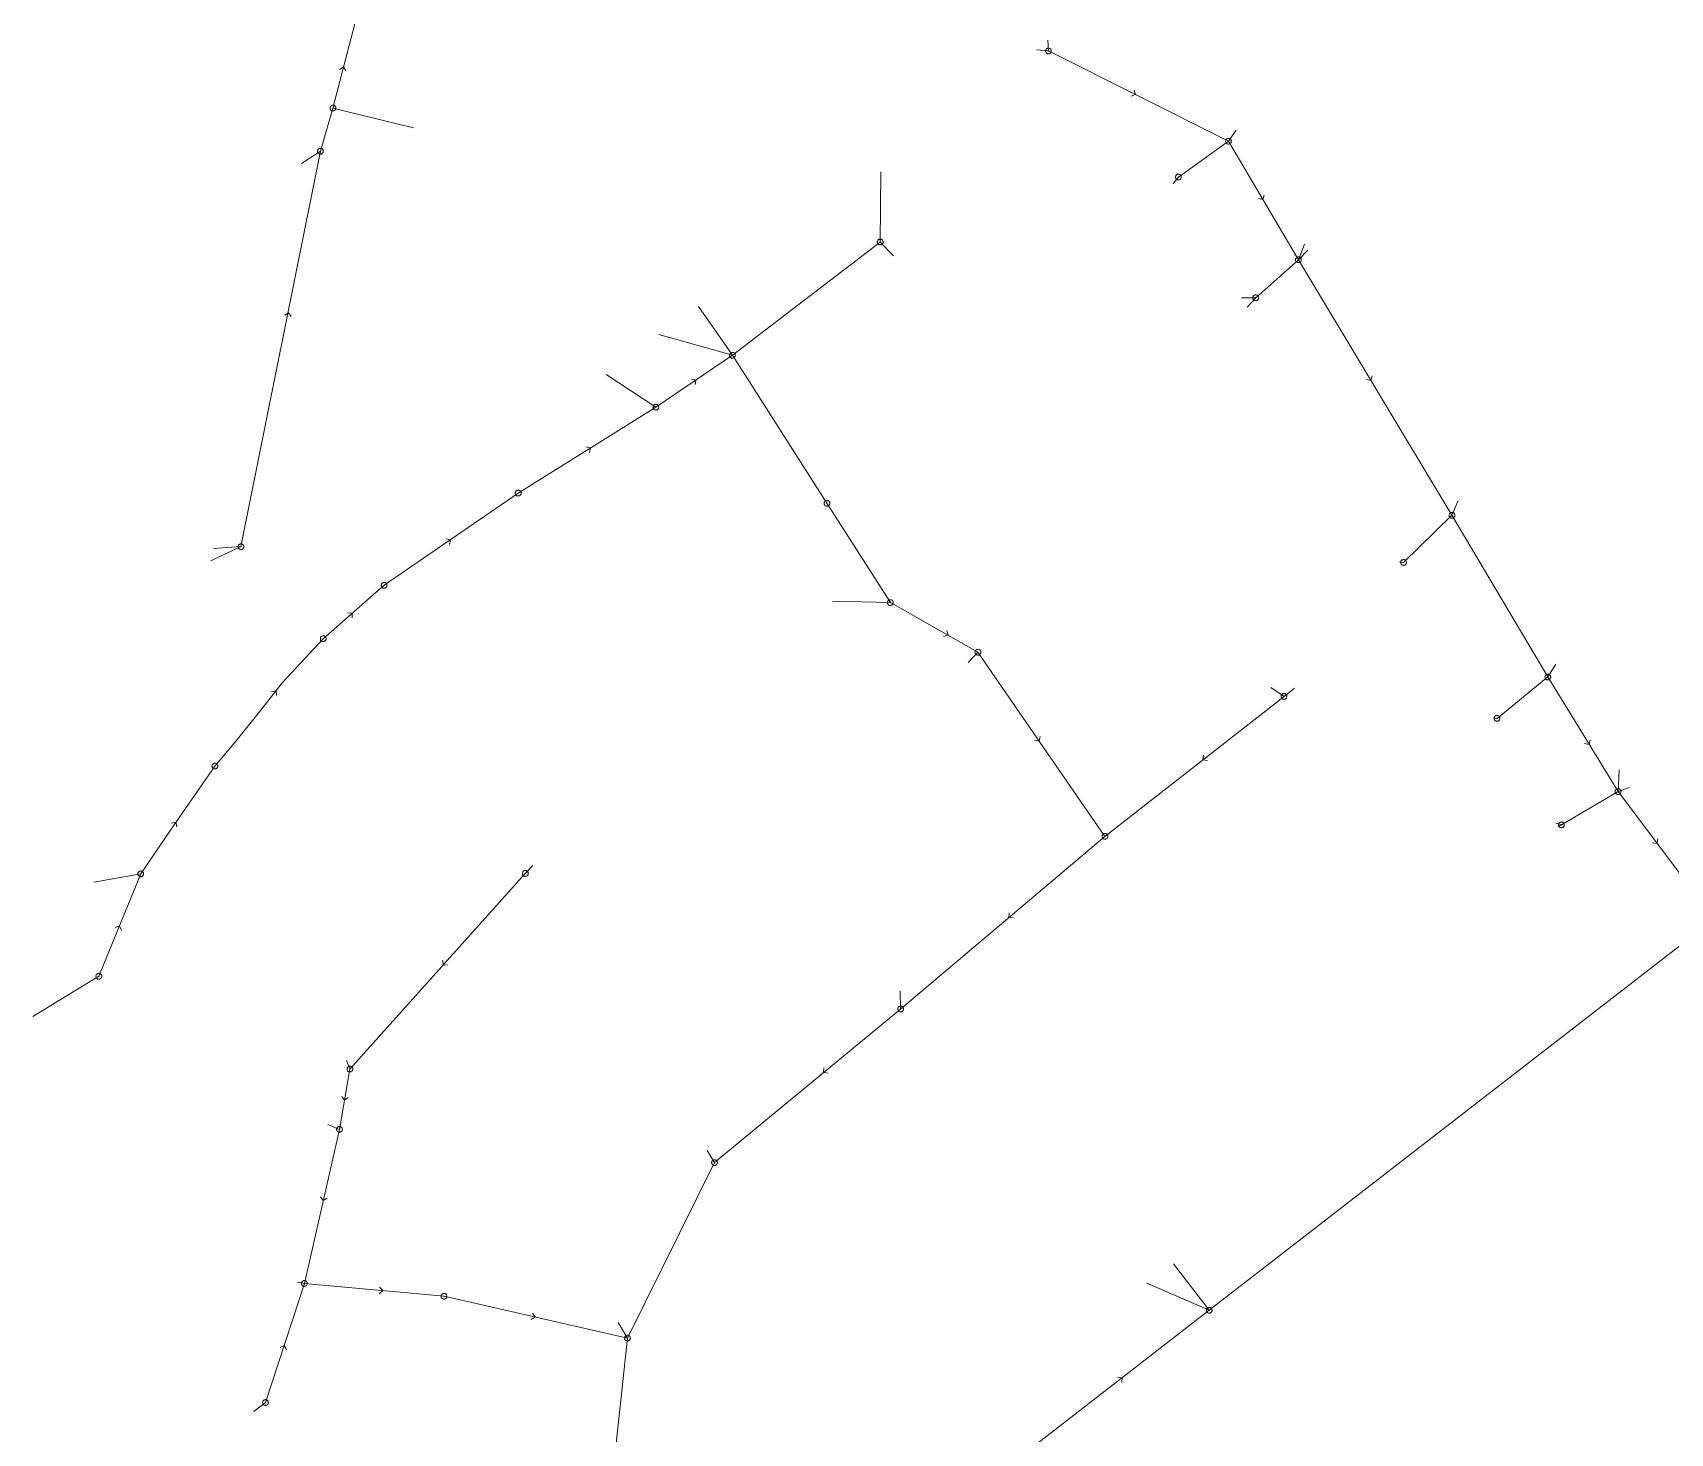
# Model space of a CAD drawing. Header units: metres. Extents: x 25504150 to 25508618, y 6694193 to 6702753.
# Drawn here: x 25504463.6 to 25504724.7, y 6700741 to 6700964.4 of the extents above; entities that cross this region are included whole.
import ezdxf

# ---------------------------------------------------------------- set-up
doc = ezdxf.new("R2010")
doc.units = ezdxf.units.M
for name, pattern in [('Sewer_node', [0]), ('Viemariputket', [0]), ('Viemarivarusteet', [0])]:
    doc.linetypes.add(name, pattern=pattern)
for name, color, linetype, lineweight in [('Sewer_node', 7, 'Sewer_node', 0), ('Viemariputket', 7, 'Viemariputket', 0), ('Viemarivarusteet', 7, 'Viemarivarusteet', 0)]:
    doc.layers.add(name, color=color, linetype=linetype, lineweight=lineweight)

msp = doc.modelspace()

# ---------------------------------------------------------------- linework, layer by layer
at = {"layer": 'Sewer_node', "color": 46, "linetype": 'Continuous', "true_color": 0x7f5f00, "flags": 128}
for points, elevation in [([(25504626, 6700961.5), (25504625.99, 6700961.57), (25504625.98, 6700961.64), (25504625.95, 6700961.71), (25504625.91, 6700961.77), (25504625.87, 6700961.83), (25504625.81, 6700961.87), (25504625.75, 6700961.91), (25504625.68, 6700961.94), (25504625.61, 6700961.95), (25504625.54, 6700961.96), (25504625.47, 6700961.95), (25504625.4, 6700961.94), (25504625.33, 6700961.91), (25504625.27, 6700961.87), (25504625.21, 6700961.83), (25504625.17, 6700961.77), (25504625.13, 6700961.71), (25504625.1, 6700961.64), (25504625.09, 6700961.57), (25504625.08, 6700961.5), (25504625.09, 6700961.43), (25504625.1, 6700961.36), (25504625.13, 6700961.29), (25504625.17, 6700961.23), (25504625.21, 6700961.17), (25504625.27, 6700961.13), (25504625.33, 6700961.09), (25504625.4, 6700961.06), (25504625.47, 6700961.05), (25504625.54, 6700961.04), (25504625.61, 6700961.05), (25504625.68, 6700961.06), (25504625.75, 6700961.09), (25504625.81, 6700961.13), (25504625.87, 6700961.17), (25504625.91, 6700961.23), (25504625.95, 6700961.29), (25504625.98, 6700961.36), (25504625.99, 6700961.43)], 61.37), ([(25504511.91, 6700952.4), (25504511.9, 6700952.47), (25504511.89, 6700952.54), (25504511.86, 6700952.61), (25504511.82, 6700952.67), (25504511.78, 6700952.73), (25504511.72, 6700952.77), (25504511.66, 6700952.81), (25504511.59, 6700952.84), (25504511.52, 6700952.85), (25504511.45, 6700952.86), (25504511.38, 6700952.85), (25504511.31, 6700952.84), (25504511.24, 6700952.81), (25504511.18, 6700952.77), (25504511.12, 6700952.73), (25504511.08, 6700952.67), (25504511.04, 6700952.61), (25504511.01, 6700952.54), (25504511, 6700952.47), (25504510.99, 6700952.4), (25504511, 6700952.33), (25504511.01, 6700952.26), (25504511.04, 6700952.19), (25504511.08, 6700952.13), (25504511.12, 6700952.07), (25504511.18, 6700952.03), (25504511.24, 6700951.99), (25504511.31, 6700951.96), (25504511.38, 6700951.95), (25504511.45, 6700951.94), (25504511.52, 6700951.95), (25504511.59, 6700951.96), (25504511.66, 6700951.99), (25504511.72, 6700952.03), (25504511.78, 6700952.07), (25504511.82, 6700952.13), (25504511.86, 6700952.19), (25504511.89, 6700952.26), (25504511.9, 6700952.33)], 58.72), ([(25504654.71, 6700947.11), (25504654.7, 6700947.18), (25504654.69, 6700947.25), (25504654.66, 6700947.32), (25504654.62, 6700947.38), (25504654.58, 6700947.44), (25504654.52, 6700947.48), (25504654.46, 6700947.52), (25504654.39, 6700947.55), (25504654.32, 6700947.56), (25504654.25, 6700947.57), (25504654.18, 6700947.56), (25504654.11, 6700947.55), (25504654.04, 6700947.52), (25504653.98, 6700947.48), (25504653.92, 6700947.44), (25504653.88, 6700947.38), (25504653.84, 6700947.32), (25504653.81, 6700947.25), (25504653.8, 6700947.18), (25504653.79, 6700947.11), (25504653.8, 6700947.04), (25504653.81, 6700946.97), (25504653.84, 6700946.9), (25504653.88, 6700946.84), (25504653.92, 6700946.78), (25504653.98, 6700946.74), (25504654.04, 6700946.7), (25504654.11, 6700946.67), (25504654.18, 6700946.66), (25504654.25, 6700946.65), (25504654.32, 6700946.66), (25504654.39, 6700946.67), (25504654.46, 6700946.7), (25504654.52, 6700946.74), (25504654.58, 6700946.78), (25504654.62, 6700946.84), (25504654.66, 6700946.9), (25504654.69, 6700946.97), (25504654.7, 6700947.04)], 59.07), ([(25504509.92, 6700945.51), (25504509.91, 6700945.58), (25504509.9, 6700945.66), (25504509.87, 6700945.72), (25504509.83, 6700945.79), (25504509.78, 6700945.84), (25504509.73, 6700945.89), (25504509.66, 6700945.93), (25504509.6, 6700945.96), (25504509.52, 6700945.97), (25504509.45, 6700945.98), (25504509.38, 6700945.97), (25504509.3, 6700945.96), (25504509.24, 6700945.93), (25504509.17, 6700945.89), (25504509.12, 6700945.84), (25504509.07, 6700945.79), (25504509.03, 6700945.72), (25504509, 6700945.66), (25504508.99, 6700945.58), (25504508.98, 6700945.51), (25504508.99, 6700945.44), (25504509, 6700945.36), (25504509.03, 6700945.3), (25504509.07, 6700945.23), (25504509.12, 6700945.18), (25504509.17, 6700945.13), (25504509.24, 6700945.09), (25504509.3, 6700945.06), (25504509.38, 6700945.05), (25504509.45, 6700945.04), (25504509.52, 6700945.05), (25504509.6, 6700945.06), (25504509.66, 6700945.09), (25504509.73, 6700945.13), (25504509.78, 6700945.18), (25504509.83, 6700945.23), (25504509.87, 6700945.3), (25504509.9, 6700945.36), (25504509.91, 6700945.44)], 60.54), ([(25504646.72, 6700941.39), (25504646.71, 6700941.46), (25504646.7, 6700941.53), (25504646.67, 6700941.6), (25504646.63, 6700941.66), (25504646.59, 6700941.72), (25504646.53, 6700941.76), (25504646.47, 6700941.8), (25504646.4, 6700941.83), (25504646.33, 6700941.84), (25504646.26, 6700941.85), (25504646.19, 6700941.84), (25504646.12, 6700941.83), (25504646.05, 6700941.8), (25504645.99, 6700941.76), (25504645.93, 6700941.72), (25504645.89, 6700941.66), (25504645.85, 6700941.6), (25504645.82, 6700941.53), (25504645.81, 6700941.46), (25504645.8, 6700941.39), (25504645.81, 6700941.32), (25504645.82, 6700941.25), (25504645.85, 6700941.18), (25504645.89, 6700941.12), (25504645.93, 6700941.06), (25504645.99, 6700941.02), (25504646.05, 6700940.98), (25504646.12, 6700940.95), (25504646.19, 6700940.94), (25504646.26, 6700940.93), (25504646.33, 6700940.94), (25504646.4, 6700940.95), (25504646.47, 6700940.98), (25504646.53, 6700941.02), (25504646.59, 6700941.06), (25504646.63, 6700941.12), (25504646.67, 6700941.18), (25504646.7, 6700941.25), (25504646.71, 6700941.32)], 58.87), ([(25504599.18, 6700931.03), (25504599.17, 6700931.1), (25504599.16, 6700931.18), (25504599.13, 6700931.24), (25504599.09, 6700931.31), (25504599.04, 6700931.36), (25504598.99, 6700931.41), (25504598.92, 6700931.45), (25504598.86, 6700931.48), (25504598.78, 6700931.49), (25504598.71, 6700931.5), (25504598.64, 6700931.49), (25504598.56, 6700931.48), (25504598.5, 6700931.45), (25504598.43, 6700931.41), (25504598.38, 6700931.36), (25504598.33, 6700931.31), (25504598.29, 6700931.24), (25504598.26, 6700931.18), (25504598.25, 6700931.1), (25504598.24, 6700931.03), (25504598.25, 6700930.96), (25504598.26, 6700930.88), (25504598.29, 6700930.82), (25504598.33, 6700930.75), (25504598.38, 6700930.7), (25504598.43, 6700930.65), (25504598.5, 6700930.61), (25504598.56, 6700930.58), (25504598.64, 6700930.57), (25504598.71, 6700930.56), (25504598.78, 6700930.57), (25504598.86, 6700930.58), (25504598.92, 6700930.61), (25504598.99, 6700930.65), (25504599.04, 6700930.7), (25504599.09, 6700930.75), (25504599.13, 6700930.82), (25504599.16, 6700930.88), (25504599.17, 6700930.96)], 61.31), ([(25504665.86, 6700928.2), (25504665.85, 6700928.27), (25504665.84, 6700928.34), (25504665.81, 6700928.41), (25504665.77, 6700928.47), (25504665.73, 6700928.53), (25504665.67, 6700928.57), (25504665.61, 6700928.61), (25504665.54, 6700928.64), (25504665.47, 6700928.65), (25504665.4, 6700928.66), (25504665.33, 6700928.65), (25504665.26, 6700928.64), (25504665.19, 6700928.61), (25504665.13, 6700928.57), (25504665.07, 6700928.53), (25504665.03, 6700928.47), (25504664.99, 6700928.41), (25504664.96, 6700928.34), (25504664.95, 6700928.27), (25504664.94, 6700928.2), (25504664.95, 6700928.13), (25504664.96, 6700928.06), (25504664.99, 6700927.99), (25504665.03, 6700927.93), (25504665.07, 6700927.87), (25504665.13, 6700927.83), (25504665.19, 6700927.79), (25504665.26, 6700927.76), (25504665.33, 6700927.75), (25504665.4, 6700927.74), (25504665.47, 6700927.75), (25504665.54, 6700927.76), (25504665.61, 6700927.79), (25504665.67, 6700927.83), (25504665.73, 6700927.87), (25504665.77, 6700927.93), (25504665.81, 6700927.99), (25504665.84, 6700928.06), (25504665.85, 6700928.13)], 57.93), ([(25504659.06, 6700922.14), (25504659.05, 6700922.21), (25504659.04, 6700922.29), (25504659.01, 6700922.35), (25504658.97, 6700922.42), (25504658.92, 6700922.47), (25504658.87, 6700922.52), (25504658.8, 6700922.56), (25504658.74, 6700922.59), (25504658.66, 6700922.6), (25504658.59, 6700922.61), (25504658.52, 6700922.6), (25504658.44, 6700922.59), (25504658.38, 6700922.56), (25504658.31, 6700922.52), (25504658.26, 6700922.47), (25504658.21, 6700922.42), (25504658.17, 6700922.35), (25504658.14, 6700922.29), (25504658.13, 6700922.21), (25504658.12, 6700922.14), (25504658.13, 6700922.07), (25504658.14, 6700921.99), (25504658.17, 6700921.93), (25504658.21, 6700921.86), (25504658.26, 6700921.81), (25504658.31, 6700921.76), (25504658.38, 6700921.72), (25504658.44, 6700921.69), (25504658.52, 6700921.68), (25504658.59, 6700921.67), (25504658.66, 6700921.68), (25504658.74, 6700921.69), (25504658.8, 6700921.72), (25504658.87, 6700921.76), (25504658.92, 6700921.81), (25504658.97, 6700921.86), (25504659.01, 6700921.93), (25504659.04, 6700921.99), (25504659.05, 6700922.07)], 57.78), ([(25504575.62, 6700912.97), (25504575.61, 6700913.04), (25504575.6, 6700913.11), (25504575.57, 6700913.18), (25504575.53, 6700913.24), (25504575.49, 6700913.3), (25504575.43, 6700913.34), (25504575.37, 6700913.38), (25504575.3, 6700913.41), (25504575.23, 6700913.42), (25504575.16, 6700913.43), (25504575.09, 6700913.42), (25504575.02, 6700913.41), (25504574.95, 6700913.38), (25504574.89, 6700913.34), (25504574.83, 6700913.3), (25504574.79, 6700913.24), (25504574.75, 6700913.18), (25504574.72, 6700913.11), (25504574.71, 6700913.04), (25504574.7, 6700912.97), (25504574.71, 6700912.9), (25504574.72, 6700912.83), (25504574.75, 6700912.76), (25504574.79, 6700912.7), (25504574.83, 6700912.64), (25504574.89, 6700912.6), (25504574.95, 6700912.56), (25504575.02, 6700912.53), (25504575.09, 6700912.52), (25504575.16, 6700912.51), (25504575.23, 6700912.52), (25504575.3, 6700912.53), (25504575.37, 6700912.56), (25504575.43, 6700912.6), (25504575.49, 6700912.64), (25504575.53, 6700912.7), (25504575.57, 6700912.76), (25504575.6, 6700912.83), (25504575.61, 6700912.9)], 61.34), ([(25504563.4, 6700904.69), (25504563.39, 6700904.76), (25504563.38, 6700904.83), (25504563.35, 6700904.9), (25504563.31, 6700904.96), (25504563.27, 6700905.02), (25504563.21, 6700905.06), (25504563.15, 6700905.1), (25504563.08, 6700905.13), (25504563.01, 6700905.14), (25504562.94, 6700905.15), (25504562.87, 6700905.14), (25504562.8, 6700905.13), (25504562.73, 6700905.1), (25504562.67, 6700905.06), (25504562.61, 6700905.02), (25504562.57, 6700904.96), (25504562.53, 6700904.9), (25504562.5, 6700904.83), (25504562.49, 6700904.76), (25504562.48, 6700904.69), (25504562.49, 6700904.62), (25504562.5, 6700904.55), (25504562.53, 6700904.48), (25504562.57, 6700904.42), (25504562.61, 6700904.36), (25504562.67, 6700904.32), (25504562.73, 6700904.28), (25504562.8, 6700904.25), (25504562.87, 6700904.24), (25504562.94, 6700904.23), (25504563.01, 6700904.24), (25504563.08, 6700904.25), (25504563.15, 6700904.28), (25504563.21, 6700904.32), (25504563.27, 6700904.36), (25504563.31, 6700904.42), (25504563.35, 6700904.48), (25504563.38, 6700904.55), (25504563.39, 6700904.62)], 61.45), ([(25504541.46, 6700890.99), (25504541.45, 6700891.06), (25504541.44, 6700891.14), (25504541.41, 6700891.2), (25504541.37, 6700891.27), (25504541.32, 6700891.32), (25504541.27, 6700891.37), (25504541.2, 6700891.41), (25504541.14, 6700891.44), (25504541.06, 6700891.45), (25504540.99, 6700891.46), (25504540.92, 6700891.45), (25504540.84, 6700891.44), (25504540.78, 6700891.41), (25504540.71, 6700891.37), (25504540.66, 6700891.32), (25504540.61, 6700891.27), (25504540.57, 6700891.2), (25504540.54, 6700891.14), (25504540.53, 6700891.06), (25504540.52, 6700890.99), (25504540.53, 6700890.92), (25504540.54, 6700890.84), (25504540.57, 6700890.78), (25504540.61, 6700890.71), (25504540.66, 6700890.66), (25504540.71, 6700890.61), (25504540.78, 6700890.57), (25504540.84, 6700890.54), (25504540.92, 6700890.53), (25504540.99, 6700890.52), (25504541.06, 6700890.53), (25504541.14, 6700890.54), (25504541.2, 6700890.57), (25504541.27, 6700890.61), (25504541.32, 6700890.66), (25504541.37, 6700890.71), (25504541.41, 6700890.78), (25504541.44, 6700890.84), (25504541.45, 6700890.92)], 61.95), ([(25504690.35, 6700887.45), (25504690.34, 6700887.52), (25504690.33, 6700887.59), (25504690.3, 6700887.66), (25504690.26, 6700887.72), (25504690.22, 6700887.78), (25504690.16, 6700887.82), (25504690.1, 6700887.86), (25504690.03, 6700887.89), (25504689.96, 6700887.9), (25504689.89, 6700887.91), (25504689.82, 6700887.9), (25504689.75, 6700887.89), (25504689.68, 6700887.86), (25504689.62, 6700887.82), (25504689.56, 6700887.78), (25504689.52, 6700887.72), (25504689.48, 6700887.66), (25504689.45, 6700887.59), (25504689.44, 6700887.52), (25504689.43, 6700887.45), (25504689.44, 6700887.38), (25504689.45, 6700887.31), (25504689.48, 6700887.24), (25504689.52, 6700887.18), (25504689.56, 6700887.12), (25504689.62, 6700887.08), (25504689.68, 6700887.04), (25504689.75, 6700887.01), (25504689.82, 6700887), (25504689.89, 6700886.99), (25504689.96, 6700887), (25504690.03, 6700887.01), (25504690.1, 6700887.04), (25504690.16, 6700887.08), (25504690.22, 6700887.12), (25504690.26, 6700887.18), (25504690.3, 6700887.24), (25504690.33, 6700887.31), (25504690.34, 6700887.38)], 55.5), ([(25504497.24, 6700882.44), (25504497.23, 6700882.51), (25504497.22, 6700882.58), (25504497.19, 6700882.65), (25504497.15, 6700882.71), (25504497.11, 6700882.77), (25504497.05, 6700882.81), (25504496.99, 6700882.85), (25504496.92, 6700882.88), (25504496.85, 6700882.89), (25504496.78, 6700882.9), (25504496.71, 6700882.89), (25504496.64, 6700882.88), (25504496.57, 6700882.85), (25504496.51, 6700882.81), (25504496.45, 6700882.77), (25504496.41, 6700882.71), (25504496.37, 6700882.65), (25504496.34, 6700882.58), (25504496.33, 6700882.51), (25504496.32, 6700882.44), (25504496.33, 6700882.37), (25504496.34, 6700882.3), (25504496.37, 6700882.23), (25504496.41, 6700882.17), (25504496.45, 6700882.11), (25504496.51, 6700882.07), (25504496.57, 6700882.03), (25504496.64, 6700882), (25504496.71, 6700881.99), (25504496.78, 6700881.98), (25504496.85, 6700881.99), (25504496.92, 6700882), (25504496.99, 6700882.03), (25504497.05, 6700882.07), (25504497.11, 6700882.11), (25504497.15, 6700882.17), (25504497.19, 6700882.23), (25504497.22, 6700882.3), (25504497.23, 6700882.37)], 63.73), ([(25504682.63, 6700879.92), (25504682.62, 6700879.99), (25504682.61, 6700880.06), (25504682.58, 6700880.13), (25504682.54, 6700880.19), (25504682.5, 6700880.25), (25504682.44, 6700880.29), (25504682.38, 6700880.33), (25504682.31, 6700880.36), (25504682.24, 6700880.37), (25504682.17, 6700880.38), (25504682.1, 6700880.37), (25504682.03, 6700880.36), (25504681.96, 6700880.33), (25504681.9, 6700880.29), (25504681.84, 6700880.25), (25504681.8, 6700880.19), (25504681.76, 6700880.13), (25504681.73, 6700880.06), (25504681.72, 6700879.99), (25504681.71, 6700879.92), (25504681.72, 6700879.85), (25504681.73, 6700879.78), (25504681.76, 6700879.71), (25504681.8, 6700879.65), (25504681.84, 6700879.59), (25504681.9, 6700879.55), (25504681.96, 6700879.51), (25504682.03, 6700879.48), (25504682.1, 6700879.47), (25504682.17, 6700879.46), (25504682.24, 6700879.47), (25504682.31, 6700879.48), (25504682.38, 6700879.51), (25504682.44, 6700879.55), (25504682.5, 6700879.59), (25504682.54, 6700879.65), (25504682.58, 6700879.71), (25504682.61, 6700879.78), (25504682.62, 6700879.85)], 55.17), ([(25504520.07, 6700876.28), (25504520.06, 6700876.35), (25504520.05, 6700876.42), (25504520.02, 6700876.49), (25504519.98, 6700876.55), (25504519.94, 6700876.61), (25504519.88, 6700876.65), (25504519.82, 6700876.69), (25504519.75, 6700876.72), (25504519.68, 6700876.73), (25504519.61, 6700876.74), (25504519.54, 6700876.73), (25504519.47, 6700876.72), (25504519.4, 6700876.69), (25504519.34, 6700876.65), (25504519.28, 6700876.61), (25504519.24, 6700876.55), (25504519.2, 6700876.49), (25504519.17, 6700876.42), (25504519.16, 6700876.35), (25504519.15, 6700876.28), (25504519.16, 6700876.21), (25504519.17, 6700876.14), (25504519.2, 6700876.07), (25504519.24, 6700876.01), (25504519.28, 6700875.95), (25504519.34, 6700875.91), (25504519.4, 6700875.87), (25504519.47, 6700875.84), (25504519.54, 6700875.83), (25504519.61, 6700875.82), (25504519.68, 6700875.83), (25504519.75, 6700875.84), (25504519.82, 6700875.87), (25504519.88, 6700875.91), (25504519.94, 6700875.95), (25504519.98, 6700876.01), (25504520.02, 6700876.07), (25504520.05, 6700876.14), (25504520.06, 6700876.21)], 62.2), ([(25504600.8, 6700873.51), (25504600.79, 6700873.58), (25504600.78, 6700873.65), (25504600.75, 6700873.72), (25504600.71, 6700873.78), (25504600.67, 6700873.84), (25504600.61, 6700873.88), (25504600.55, 6700873.92), (25504600.48, 6700873.95), (25504600.41, 6700873.96), (25504600.34, 6700873.97), (25504600.27, 6700873.96), (25504600.2, 6700873.95), (25504600.13, 6700873.92), (25504600.07, 6700873.88), (25504600.01, 6700873.84), (25504599.97, 6700873.78), (25504599.93, 6700873.72), (25504599.9, 6700873.65), (25504599.89, 6700873.58), (25504599.88, 6700873.51), (25504599.89, 6700873.44), (25504599.9, 6700873.37), (25504599.93, 6700873.3), (25504599.97, 6700873.24), (25504600.01, 6700873.18), (25504600.07, 6700873.14), (25504600.13, 6700873.1), (25504600.2, 6700873.07), (25504600.27, 6700873.06), (25504600.34, 6700873.05), (25504600.41, 6700873.06), (25504600.48, 6700873.07), (25504600.55, 6700873.1), (25504600.61, 6700873.14), (25504600.67, 6700873.18), (25504600.71, 6700873.24), (25504600.75, 6700873.3), (25504600.78, 6700873.37), (25504600.79, 6700873.44)], 58.6), ([(25504510.36, 6700867.76), (25504510.35, 6700867.83), (25504510.34, 6700867.9), (25504510.31, 6700867.97), (25504510.27, 6700868.03), (25504510.23, 6700868.09), (25504510.17, 6700868.13), (25504510.11, 6700868.17), (25504510.04, 6700868.2), (25504509.97, 6700868.21), (25504509.9, 6700868.22), (25504509.83, 6700868.21), (25504509.76, 6700868.2), (25504509.69, 6700868.17), (25504509.63, 6700868.13), (25504509.57, 6700868.09), (25504509.53, 6700868.03), (25504509.49, 6700867.97), (25504509.46, 6700867.9), (25504509.45, 6700867.83), (25504509.44, 6700867.76), (25504509.45, 6700867.69), (25504509.46, 6700867.62), (25504509.49, 6700867.55), (25504509.53, 6700867.49), (25504509.57, 6700867.43), (25504509.63, 6700867.39), (25504509.69, 6700867.35), (25504509.76, 6700867.32), (25504509.83, 6700867.31), (25504509.9, 6700867.3), (25504509.97, 6700867.31), (25504510.04, 6700867.32), (25504510.11, 6700867.35), (25504510.17, 6700867.39), (25504510.23, 6700867.43), (25504510.27, 6700867.49), (25504510.31, 6700867.55), (25504510.34, 6700867.62), (25504510.35, 6700867.69)], 100), ([(25504614.77, 6700865.6), (25504614.76, 6700865.67), (25504614.75, 6700865.75), (25504614.72, 6700865.81), (25504614.68, 6700865.88), (25504614.63, 6700865.93), (25504614.58, 6700865.98), (25504614.51, 6700866.02), (25504614.45, 6700866.05), (25504614.37, 6700866.06), (25504614.3, 6700866.07), (25504614.23, 6700866.06), (25504614.15, 6700866.05), (25504614.09, 6700866.02), (25504614.02, 6700865.98), (25504613.97, 6700865.93), (25504613.92, 6700865.88), (25504613.88, 6700865.81), (25504613.85, 6700865.75), (25504613.84, 6700865.67), (25504613.83, 6700865.6), (25504613.84, 6700865.53), (25504613.85, 6700865.45), (25504613.88, 6700865.39), (25504613.92, 6700865.32), (25504613.97, 6700865.27), (25504614.02, 6700865.22), (25504614.09, 6700865.18), (25504614.15, 6700865.15), (25504614.23, 6700865.14), (25504614.3, 6700865.13), (25504614.37, 6700865.14), (25504614.45, 6700865.15), (25504614.51, 6700865.18), (25504614.58, 6700865.22), (25504614.63, 6700865.27), (25504614.68, 6700865.32), (25504614.72, 6700865.39), (25504614.75, 6700865.45), (25504614.76, 6700865.53)], 56.81), ([(25504705.64, 6700861.65), (25504705.63, 6700861.72), (25504705.62, 6700861.79), (25504705.59, 6700861.86), (25504705.55, 6700861.92), (25504705.51, 6700861.98), (25504705.45, 6700862.02), (25504705.39, 6700862.06), (25504705.32, 6700862.09), (25504705.25, 6700862.1), (25504705.18, 6700862.11), (25504705.11, 6700862.1), (25504705.04, 6700862.09), (25504704.97, 6700862.06), (25504704.91, 6700862.02), (25504704.85, 6700861.98), (25504704.81, 6700861.92), (25504704.77, 6700861.86), (25504704.74, 6700861.79), (25504704.73, 6700861.72), (25504704.72, 6700861.65), (25504704.73, 6700861.58), (25504704.74, 6700861.51), (25504704.77, 6700861.44), (25504704.81, 6700861.38), (25504704.85, 6700861.32), (25504704.91, 6700861.28), (25504704.97, 6700861.24), (25504705.04, 6700861.21), (25504705.11, 6700861.2), (25504705.18, 6700861.19), (25504705.25, 6700861.2), (25504705.32, 6700861.21), (25504705.39, 6700861.24), (25504705.45, 6700861.28), (25504705.51, 6700861.32), (25504705.55, 6700861.38), (25504705.59, 6700861.44), (25504705.62, 6700861.51), (25504705.63, 6700861.58)], 53.49), ([(25504663.57, 6700858.55), (25504663.56, 6700858.62), (25504663.55, 6700858.69), (25504663.52, 6700858.76), (25504663.48, 6700858.82), (25504663.44, 6700858.88), (25504663.38, 6700858.92), (25504663.32, 6700858.96), (25504663.25, 6700858.99), (25504663.18, 6700859), (25504663.11, 6700859.01), (25504663.04, 6700859), (25504662.97, 6700858.99), (25504662.9, 6700858.96), (25504662.84, 6700858.92), (25504662.78, 6700858.88), (25504662.74, 6700858.82), (25504662.7, 6700858.76), (25504662.67, 6700858.69), (25504662.66, 6700858.62), (25504662.65, 6700858.55), (25504662.66, 6700858.48), (25504662.67, 6700858.41), (25504662.7, 6700858.34), (25504662.74, 6700858.28), (25504662.78, 6700858.22), (25504662.84, 6700858.18), (25504662.9, 6700858.14), (25504662.97, 6700858.11), (25504663.04, 6700858.1), (25504663.11, 6700858.09), (25504663.18, 6700858.1), (25504663.25, 6700858.11), (25504663.32, 6700858.14), (25504663.38, 6700858.18), (25504663.44, 6700858.22), (25504663.48, 6700858.28), (25504663.52, 6700858.34), (25504663.55, 6700858.41), (25504663.56, 6700858.48)], 55.14), ([(25504697.53, 6700855.05), (25504697.52, 6700855.12), (25504697.51, 6700855.19), (25504697.48, 6700855.26), (25504697.44, 6700855.32), (25504697.4, 6700855.38), (25504697.34, 6700855.42), (25504697.28, 6700855.46), (25504697.21, 6700855.49), (25504697.14, 6700855.5), (25504697.07, 6700855.51), (25504697, 6700855.5), (25504696.93, 6700855.49), (25504696.86, 6700855.46), (25504696.8, 6700855.42), (25504696.74, 6700855.38), (25504696.7, 6700855.32), (25504696.66, 6700855.26), (25504696.63, 6700855.19), (25504696.62, 6700855.12), (25504696.61, 6700855.05), (25504696.62, 6700854.98), (25504696.63, 6700854.91), (25504696.66, 6700854.84), (25504696.7, 6700854.78), (25504696.74, 6700854.72), (25504696.8, 6700854.68), (25504696.86, 6700854.64), (25504696.93, 6700854.61), (25504697, 6700854.6), (25504697.07, 6700854.59), (25504697.14, 6700854.6), (25504697.21, 6700854.61), (25504697.28, 6700854.64), (25504697.34, 6700854.68), (25504697.4, 6700854.72), (25504697.44, 6700854.78), (25504697.48, 6700854.84), (25504697.51, 6700854.91), (25504697.52, 6700854.98)], 53.2), ([(25504493.08, 6700847.44), (25504493.07, 6700847.51), (25504493.06, 6700847.58), (25504493.03, 6700847.65), (25504492.99, 6700847.71), (25504492.95, 6700847.77), (25504492.89, 6700847.81), (25504492.83, 6700847.85), (25504492.76, 6700847.88), (25504492.69, 6700847.89), (25504492.62, 6700847.9), (25504492.55, 6700847.89), (25504492.48, 6700847.88), (25504492.41, 6700847.85), (25504492.35, 6700847.81), (25504492.29, 6700847.77), (25504492.25, 6700847.71), (25504492.21, 6700847.65), (25504492.18, 6700847.58), (25504492.17, 6700847.51), (25504492.16, 6700847.44), (25504492.17, 6700847.37), (25504492.18, 6700847.3), (25504492.21, 6700847.23), (25504492.25, 6700847.17), (25504492.29, 6700847.11), (25504492.35, 6700847.07), (25504492.41, 6700847.03), (25504492.48, 6700847), (25504492.55, 6700846.99), (25504492.62, 6700846.98), (25504492.69, 6700846.99), (25504492.76, 6700847), (25504492.83, 6700847.03), (25504492.89, 6700847.07), (25504492.95, 6700847.11), (25504492.99, 6700847.17), (25504493.03, 6700847.23), (25504493.06, 6700847.3), (25504493.07, 6700847.37)], 100), ([(25504716.85, 6700843.37), (25504716.84, 6700843.44), (25504716.83, 6700843.52), (25504716.8, 6700843.58), (25504716.76, 6700843.65), (25504716.71, 6700843.7), (25504716.66, 6700843.75), (25504716.59, 6700843.79), (25504716.53, 6700843.82), (25504716.45, 6700843.83), (25504716.38, 6700843.84), (25504716.31, 6700843.83), (25504716.23, 6700843.82), (25504716.17, 6700843.79), (25504716.1, 6700843.75), (25504716.05, 6700843.7), (25504716, 6700843.65), (25504715.96, 6700843.58), (25504715.93, 6700843.52), (25504715.92, 6700843.44), (25504715.91, 6700843.37), (25504715.92, 6700843.3), (25504715.93, 6700843.22), (25504715.96, 6700843.16), (25504716, 6700843.09), (25504716.05, 6700843.04), (25504716.1, 6700842.99), (25504716.17, 6700842.95), (25504716.23, 6700842.92), (25504716.31, 6700842.91), (25504716.38, 6700842.9), (25504716.45, 6700842.91), (25504716.53, 6700842.92), (25504716.59, 6700842.95), (25504716.66, 6700842.99), (25504716.71, 6700843.04), (25504716.76, 6700843.09), (25504716.8, 6700843.16), (25504716.83, 6700843.22), (25504716.84, 6700843.3)], 51.84), ([(25504707.8, 6700838.07), (25504707.79, 6700838.14), (25504707.78, 6700838.21), (25504707.75, 6700838.28), (25504707.71, 6700838.34), (25504707.67, 6700838.4), (25504707.61, 6700838.44), (25504707.55, 6700838.48), (25504707.48, 6700838.51), (25504707.41, 6700838.52), (25504707.34, 6700838.53), (25504707.27, 6700838.52), (25504707.2, 6700838.51), (25504707.13, 6700838.48), (25504707.07, 6700838.44), (25504707.01, 6700838.4), (25504706.97, 6700838.34), (25504706.93, 6700838.28), (25504706.9, 6700838.21), (25504706.89, 6700838.14), (25504706.88, 6700838.07), (25504706.89, 6700838), (25504706.9, 6700837.93), (25504706.93, 6700837.86), (25504706.97, 6700837.8), (25504707.01, 6700837.74), (25504707.07, 6700837.7), (25504707.13, 6700837.66), (25504707.2, 6700837.63), (25504707.27, 6700837.62), (25504707.34, 6700837.61), (25504707.41, 6700837.62), (25504707.48, 6700837.63), (25504707.55, 6700837.66), (25504707.61, 6700837.7), (25504707.67, 6700837.74), (25504707.71, 6700837.8), (25504707.75, 6700837.86), (25504707.78, 6700837.93), (25504707.79, 6700838)], 51.56), ([(25504635.01, 6700836.23), (25504635, 6700836.3), (25504634.99, 6700836.37), (25504634.96, 6700836.44), (25504634.92, 6700836.5), (25504634.88, 6700836.56), (25504634.82, 6700836.6), (25504634.76, 6700836.64), (25504634.69, 6700836.67), (25504634.62, 6700836.68), (25504634.55, 6700836.69), (25504634.48, 6700836.68), (25504634.41, 6700836.67), (25504634.34, 6700836.64), (25504634.28, 6700836.6), (25504634.22, 6700836.56), (25504634.18, 6700836.5), (25504634.14, 6700836.44), (25504634.11, 6700836.37), (25504634.1, 6700836.3), (25504634.09, 6700836.23), (25504634.1, 6700836.16), (25504634.11, 6700836.09), (25504634.14, 6700836.02), (25504634.18, 6700835.96), (25504634.22, 6700835.9), (25504634.28, 6700835.86), (25504634.34, 6700835.82), (25504634.41, 6700835.79), (25504634.48, 6700835.78), (25504634.55, 6700835.77), (25504634.62, 6700835.78), (25504634.69, 6700835.79), (25504634.76, 6700835.82), (25504634.82, 6700835.86), (25504634.88, 6700835.9), (25504634.92, 6700835.96), (25504634.96, 6700836.02), (25504634.99, 6700836.09), (25504635, 6700836.16)], 54.59), ([(25504481.26, 6700830.25), (25504481.25, 6700830.32), (25504481.24, 6700830.39), (25504481.21, 6700830.46), (25504481.17, 6700830.52), (25504481.13, 6700830.58), (25504481.07, 6700830.62), (25504481.01, 6700830.66), (25504480.94, 6700830.69), (25504480.87, 6700830.7), (25504480.8, 6700830.71), (25504480.73, 6700830.7), (25504480.66, 6700830.69), (25504480.59, 6700830.66), (25504480.53, 6700830.62), (25504480.47, 6700830.58), (25504480.43, 6700830.52), (25504480.39, 6700830.46), (25504480.36, 6700830.39), (25504480.35, 6700830.32), (25504480.34, 6700830.25), (25504480.35, 6700830.18), (25504480.36, 6700830.11), (25504480.39, 6700830.04), (25504480.43, 6700829.98), (25504480.47, 6700829.92), (25504480.53, 6700829.88), (25504480.59, 6700829.84), (25504480.66, 6700829.81), (25504480.73, 6700829.8), (25504480.8, 6700829.79), (25504480.87, 6700829.8), (25504480.94, 6700829.81), (25504481.01, 6700829.84), (25504481.07, 6700829.88), (25504481.13, 6700829.92), (25504481.17, 6700829.98), (25504481.21, 6700830.04), (25504481.24, 6700830.11), (25504481.25, 6700830.18)], 100), ([(25504542.59, 6700830.32), (25504542.58, 6700830.39), (25504542.57, 6700830.47), (25504542.54, 6700830.53), (25504542.5, 6700830.6), (25504542.45, 6700830.65), (25504542.4, 6700830.7), (25504542.33, 6700830.74), (25504542.27, 6700830.77), (25504542.19, 6700830.78), (25504542.12, 6700830.79), (25504542.05, 6700830.78), (25504541.97, 6700830.77), (25504541.91, 6700830.74), (25504541.84, 6700830.7), (25504541.79, 6700830.65), (25504541.74, 6700830.6), (25504541.7, 6700830.53), (25504541.67, 6700830.47), (25504541.66, 6700830.39), (25504541.65, 6700830.32), (25504541.66, 6700830.25), (25504541.67, 6700830.17), (25504541.7, 6700830.11), (25504541.74, 6700830.04), (25504541.79, 6700829.99), (25504541.84, 6700829.94), (25504541.91, 6700829.9), (25504541.97, 6700829.87), (25504542.05, 6700829.86), (25504542.12, 6700829.85), (25504542.19, 6700829.86), (25504542.27, 6700829.87), (25504542.33, 6700829.9), (25504542.4, 6700829.94), (25504542.45, 6700829.99), (25504542.5, 6700830.04), (25504542.54, 6700830.11), (25504542.57, 6700830.17), (25504542.58, 6700830.25)], 57.68), ([(25504474.59, 6700813.93), (25504474.58, 6700814), (25504474.57, 6700814.08), (25504474.54, 6700814.14), (25504474.5, 6700814.21), (25504474.45, 6700814.26), (25504474.4, 6700814.31), (25504474.33, 6700814.35), (25504474.27, 6700814.38), (25504474.19, 6700814.39), (25504474.12, 6700814.4), (25504474.05, 6700814.39), (25504473.97, 6700814.38), (25504473.91, 6700814.35), (25504473.84, 6700814.31), (25504473.79, 6700814.26), (25504473.74, 6700814.21), (25504473.7, 6700814.14), (25504473.67, 6700814.08), (25504473.66, 6700814), (25504473.65, 6700813.93), (25504473.66, 6700813.86), (25504473.67, 6700813.78), (25504473.7, 6700813.72), (25504473.74, 6700813.65), (25504473.79, 6700813.6), (25504473.84, 6700813.55), (25504473.91, 6700813.51), (25504473.97, 6700813.48), (25504474.05, 6700813.47), (25504474.12, 6700813.46), (25504474.19, 6700813.47), (25504474.27, 6700813.48), (25504474.33, 6700813.51), (25504474.4, 6700813.55), (25504474.45, 6700813.6), (25504474.5, 6700813.65), (25504474.54, 6700813.72), (25504474.57, 6700813.78), (25504474.58, 6700813.86)], 100), ([(25504602.43, 6700808.69), (25504602.42, 6700808.76), (25504602.41, 6700808.83), (25504602.38, 6700808.9), (25504602.34, 6700808.96), (25504602.3, 6700809.02), (25504602.24, 6700809.06), (25504602.18, 6700809.1), (25504602.11, 6700809.13), (25504602.04, 6700809.14), (25504601.97, 6700809.15), (25504601.9, 6700809.14), (25504601.83, 6700809.13), (25504601.76, 6700809.1), (25504601.7, 6700809.06), (25504601.64, 6700809.02), (25504601.6, 6700808.96), (25504601.56, 6700808.9), (25504601.53, 6700808.83), (25504601.52, 6700808.76), (25504601.51, 6700808.69), (25504601.52, 6700808.62), (25504601.53, 6700808.55), (25504601.56, 6700808.48), (25504601.6, 6700808.42), (25504601.64, 6700808.36), (25504601.7, 6700808.32), (25504601.76, 6700808.28), (25504601.83, 6700808.25), (25504601.9, 6700808.24), (25504601.97, 6700808.23), (25504602.04, 6700808.24), (25504602.11, 6700808.25), (25504602.18, 6700808.28), (25504602.24, 6700808.32), (25504602.3, 6700808.36), (25504602.34, 6700808.42), (25504602.38, 6700808.48), (25504602.41, 6700808.55), (25504602.42, 6700808.62)], 54.36), ([(25504514.62, 6700799.11), (25504514.61, 6700799.18), (25504514.6, 6700799.25), (25504514.57, 6700799.32), (25504514.53, 6700799.38), (25504514.49, 6700799.44), (25504514.43, 6700799.48), (25504514.37, 6700799.52), (25504514.3, 6700799.55), (25504514.23, 6700799.56), (25504514.16, 6700799.57), (25504514.09, 6700799.56), (25504514.02, 6700799.55), (25504513.95, 6700799.52), (25504513.89, 6700799.48), (25504513.83, 6700799.44), (25504513.79, 6700799.38), (25504513.75, 6700799.32), (25504513.72, 6700799.25), (25504513.71, 6700799.18), (25504513.7, 6700799.11), (25504513.71, 6700799.04), (25504513.72, 6700798.97), (25504513.75, 6700798.9), (25504513.79, 6700798.84), (25504513.83, 6700798.78), (25504513.89, 6700798.74), (25504513.95, 6700798.7), (25504514.02, 6700798.67), (25504514.09, 6700798.66), (25504514.16, 6700798.65), (25504514.23, 6700798.66), (25504514.3, 6700798.67), (25504514.37, 6700798.7), (25504514.43, 6700798.74), (25504514.49, 6700798.78), (25504514.53, 6700798.84), (25504514.57, 6700798.9), (25504514.6, 6700798.97), (25504514.61, 6700799.04)], 57.38), ([(25504512.95, 6700789.5), (25504512.94, 6700789.57), (25504512.93, 6700789.64), (25504512.9, 6700789.71), (25504512.86, 6700789.77), (25504512.82, 6700789.83), (25504512.76, 6700789.87), (25504512.7, 6700789.91), (25504512.63, 6700789.94), (25504512.56, 6700789.95), (25504512.49, 6700789.96), (25504512.42, 6700789.95), (25504512.35, 6700789.94), (25504512.28, 6700789.91), (25504512.22, 6700789.87), (25504512.16, 6700789.83), (25504512.12, 6700789.77), (25504512.08, 6700789.71), (25504512.05, 6700789.64), (25504512.04, 6700789.57), (25504512.03, 6700789.5), (25504512.04, 6700789.43), (25504512.05, 6700789.36), (25504512.08, 6700789.29), (25504512.12, 6700789.23), (25504512.16, 6700789.17), (25504512.22, 6700789.13), (25504512.28, 6700789.09), (25504512.35, 6700789.06), (25504512.42, 6700789.05), (25504512.49, 6700789.04), (25504512.56, 6700789.05), (25504512.63, 6700789.06), (25504512.7, 6700789.09), (25504512.76, 6700789.13), (25504512.82, 6700789.17), (25504512.86, 6700789.23), (25504512.9, 6700789.29), (25504512.93, 6700789.36), (25504512.94, 6700789.43)], 57.78), ([(25504572.75, 6700784.19), (25504572.74, 6700784.26), (25504572.73, 6700784.33), (25504572.7, 6700784.4), (25504572.66, 6700784.46), (25504572.62, 6700784.52), (25504572.56, 6700784.56), (25504572.5, 6700784.6), (25504572.43, 6700784.63), (25504572.36, 6700784.64), (25504572.29, 6700784.65), (25504572.22, 6700784.64), (25504572.15, 6700784.63), (25504572.08, 6700784.6), (25504572.02, 6700784.56), (25504571.96, 6700784.52), (25504571.92, 6700784.46), (25504571.88, 6700784.4), (25504571.85, 6700784.33), (25504571.84, 6700784.26), (25504571.83, 6700784.19), (25504571.84, 6700784.12), (25504571.85, 6700784.05), (25504571.88, 6700783.98), (25504571.92, 6700783.92), (25504571.96, 6700783.86), (25504572.02, 6700783.82), (25504572.08, 6700783.78), (25504572.15, 6700783.75), (25504572.22, 6700783.74), (25504572.29, 6700783.73), (25504572.36, 6700783.74), (25504572.43, 6700783.75), (25504572.5, 6700783.78), (25504572.56, 6700783.82), (25504572.62, 6700783.86), (25504572.66, 6700783.92), (25504572.7, 6700783.98), (25504572.73, 6700784.05), (25504572.74, 6700784.12)], 53.33), ([(25504507.35, 6700764.92), (25504507.34, 6700764.99), (25504507.33, 6700765.06), (25504507.3, 6700765.13), (25504507.26, 6700765.19), (25504507.22, 6700765.25), (25504507.16, 6700765.29), (25504507.1, 6700765.33), (25504507.03, 6700765.36), (25504506.96, 6700765.37), (25504506.89, 6700765.38), (25504506.82, 6700765.37), (25504506.75, 6700765.36), (25504506.68, 6700765.33), (25504506.62, 6700765.29), (25504506.56, 6700765.25), (25504506.52, 6700765.19), (25504506.48, 6700765.13), (25504506.45, 6700765.06), (25504506.44, 6700764.99), (25504506.43, 6700764.92), (25504506.44, 6700764.85), (25504506.45, 6700764.78), (25504506.48, 6700764.71), (25504506.52, 6700764.65), (25504506.56, 6700764.59), (25504506.62, 6700764.55), (25504506.68, 6700764.51), (25504506.75, 6700764.48), (25504506.82, 6700764.47), (25504506.89, 6700764.46), (25504506.96, 6700764.47), (25504507.03, 6700764.48), (25504507.1, 6700764.51), (25504507.16, 6700764.55), (25504507.22, 6700764.59), (25504507.26, 6700764.65), (25504507.3, 6700764.71), (25504507.33, 6700764.78), (25504507.34, 6700764.85)], 57.6), ([(25504651.64, 6700760.64), (25504651.63, 6700760.71), (25504651.62, 6700760.78), (25504651.59, 6700760.85), (25504651.55, 6700760.91), (25504651.51, 6700760.97), (25504651.45, 6700761.01), (25504651.39, 6700761.05), (25504651.32, 6700761.08), (25504651.25, 6700761.09), (25504651.18, 6700761.1), (25504651.11, 6700761.09), (25504651.04, 6700761.08), (25504650.97, 6700761.05), (25504650.91, 6700761.01), (25504650.85, 6700760.97), (25504650.81, 6700760.91), (25504650.77, 6700760.85), (25504650.74, 6700760.78), (25504650.73, 6700760.71), (25504650.72, 6700760.64), (25504650.73, 6700760.57), (25504650.74, 6700760.5), (25504650.77, 6700760.43), (25504650.81, 6700760.37), (25504650.85, 6700760.31), (25504650.91, 6700760.27), (25504650.97, 6700760.23), (25504651.04, 6700760.2), (25504651.11, 6700760.19), (25504651.18, 6700760.18), (25504651.25, 6700760.19), (25504651.32, 6700760.2), (25504651.39, 6700760.23), (25504651.45, 6700760.27), (25504651.51, 6700760.31), (25504651.55, 6700760.37), (25504651.59, 6700760.43), (25504651.62, 6700760.5), (25504651.63, 6700760.57)], 51.56), ([(25504558.88, 6700756.21), (25504558.87, 6700756.28), (25504558.86, 6700756.35), (25504558.83, 6700756.42), (25504558.79, 6700756.48), (25504558.75, 6700756.54), (25504558.69, 6700756.58), (25504558.63, 6700756.62), (25504558.56, 6700756.65), (25504558.49, 6700756.66), (25504558.42, 6700756.67), (25504558.35, 6700756.66), (25504558.28, 6700756.65), (25504558.21, 6700756.62), (25504558.15, 6700756.58), (25504558.09, 6700756.54), (25504558.05, 6700756.48), (25504558.01, 6700756.42), (25504557.98, 6700756.35), (25504557.97, 6700756.28), (25504557.96, 6700756.21), (25504557.97, 6700756.14), (25504557.98, 6700756.07), (25504558.01, 6700756), (25504558.05, 6700755.94), (25504558.09, 6700755.88), (25504558.15, 6700755.84), (25504558.21, 6700755.8), (25504558.28, 6700755.77), (25504558.35, 6700755.76), (25504558.42, 6700755.75), (25504558.49, 6700755.76), (25504558.56, 6700755.77), (25504558.63, 6700755.8), (25504558.69, 6700755.84), (25504558.75, 6700755.88), (25504558.79, 6700755.94), (25504558.83, 6700756), (25504558.86, 6700756.07), (25504558.87, 6700756.14)], 53.12), ([(25504501.15, 6700745.93), (25504501.14, 6700746), (25504501.13, 6700746.07), (25504501.1, 6700746.14), (25504501.06, 6700746.2), (25504501.02, 6700746.26), (25504500.96, 6700746.3), (25504500.9, 6700746.34), (25504500.83, 6700746.37), (25504500.76, 6700746.38), (25504500.69, 6700746.39), (25504500.62, 6700746.38), (25504500.55, 6700746.37), (25504500.48, 6700746.34), (25504500.42, 6700746.3), (25504500.36, 6700746.26), (25504500.32, 6700746.2), (25504500.28, 6700746.14), (25504500.25, 6700746.07), (25504500.24, 6700746), (25504500.23, 6700745.93), (25504500.24, 6700745.86), (25504500.25, 6700745.79), (25504500.28, 6700745.72), (25504500.32, 6700745.66), (25504500.36, 6700745.6), (25504500.42, 6700745.56), (25504500.48, 6700745.52), (25504500.55, 6700745.49), (25504500.62, 6700745.48), (25504500.69, 6700745.47), (25504500.76, 6700745.48), (25504500.83, 6700745.49), (25504500.9, 6700745.52), (25504500.96, 6700745.56), (25504501.02, 6700745.6), (25504501.06, 6700745.66), (25504501.1, 6700745.72), (25504501.13, 6700745.79), (25504501.14, 6700745.86)], 58.61)]:
    msp.add_lwpolyline(points, close=True, dxfattribs=dict(at, elevation=elevation))
for points in [[(25504513.53, 6700958.31), (25504513.14, 6700958.95), (25504512.5, 6700958.56)], [(25504638.72, 6700954.29), (25504639.43, 6700954.54), (25504639.2, 6700955.24)], [(25504659.02, 6700937.97), (25504659.74, 6700937.79), (25504659.93, 6700938.51)], [(25504504.81, 6700919.15), (25504504.38, 6700919.76), (25504503.77, 6700919.34)], [(25504569.2, 6700908.28), (25504569.33, 6700909.02), (25504568.6, 6700909.16)], [(25504676.24, 6700909.11), (25504676.97, 6700908.94), (25504677.15, 6700909.66)], [(25504552.35, 6700897.44), (25504552.51, 6700898.18), (25504551.79, 6700898.34)], [(25504530.06, 6700882.81), (25504530.18, 6700883.55), (25504529.45, 6700883.69)], [(25504514.49, 6700871.07), (25504514.53, 6700871.82), (25504513.79, 6700871.87)], [(25504608.81, 6700868.09), (25504609.53, 6700868.3), (25504609.33, 6700869.02)], [(25504502.47, 6700858.7), (25504502.37, 6700859.45), (25504501.64, 6700859.36)], [(25504623.33, 6700851.56), (25504624.07, 6700851.43), (25504624.2, 6700852.16)], [(25504711.04, 6700851.05), (25504711.78, 6700850.89), (25504711.95, 6700851.61)], [(25504650.26, 6700849.18), (25504650.17, 6700848.44), (25504650.91, 6700848.35)], [(25504486.56, 6700837.74), (25504486.42, 6700838.48), (25504485.69, 6700838.34)], [(25504721.84, 6700835.21), (25504722.58, 6700835.11), (25504722.69, 6700835.85)], [(25504477.72, 6700821.29), (25504477.42, 6700821.98), (25504476.74, 6700821.7)], [(25504619.29, 6700824.03), (25504619.23, 6700823.28), (25504619.97, 6700823.22)], [(25504528.97, 6700816.46), (25504529.04, 6700815.71), (25504529.77, 6700815.76)], [(25504589.75, 6700799.3), (25504589.69, 6700798.55), (25504590.42, 6700798.48)], [(25504512.85, 6700794.74), (25504513.3, 6700794.13), (25504513.9, 6700794.57)], [(25504509.49, 6700778.76), (25504509.9, 6700778.13), (25504510.52, 6700778.54)], [(25504518.81, 6700763.28), (25504519.38, 6700763.78), (25504518.89, 6700764.34)], [(25504543.06, 6700759.15), (25504543.68, 6700759.57), (25504543.28, 6700760.19)], [(25504504.02, 6700754.38), (25504503.66, 6700755.03), (25504503.01, 6700754.69)], [(25504637.22, 6700749.14), (25504637.3, 6700749.89), (25504636.57, 6700749.98)]]:
    msp.add_lwpolyline(points, dxfattribs=at)
for points in [[(25504590.69, 6700889.35), (25504590.68, 6700889.42), (25504590.67, 6700889.49), (25504590.64, 6700889.56), (25504590.6, 6700889.62), (25504590.56, 6700889.68), (25504590.5, 6700889.72), (25504590.44, 6700889.76), (25504590.37, 6700889.79), (25504590.3, 6700889.8), (25504590.23, 6700889.81), (25504590.16, 6700889.8), (25504590.09, 6700889.79), (25504590.02, 6700889.76), (25504589.96, 6700889.72), (25504589.9, 6700889.68), (25504589.86, 6700889.62), (25504589.82, 6700889.56), (25504589.79, 6700889.49), (25504589.78, 6700889.42), (25504589.77, 6700889.35), (25504589.78, 6700889.28), (25504589.79, 6700889.21), (25504589.82, 6700889.14), (25504589.86, 6700889.08), (25504589.9, 6700889.02), (25504589.96, 6700888.98), (25504590.02, 6700888.94), (25504590.09, 6700888.91), (25504590.16, 6700888.9), (25504590.23, 6700888.89), (25504590.3, 6700888.9), (25504590.37, 6700888.91), (25504590.44, 6700888.94), (25504590.5, 6700888.98), (25504590.56, 6700889.02), (25504590.6, 6700889.08), (25504590.64, 6700889.14), (25504590.67, 6700889.21), (25504590.68, 6700889.28)], [(25504529.62, 6700762.88), (25504529.61, 6700762.95), (25504529.6, 6700763.02), (25504529.57, 6700763.09), (25504529.53, 6700763.15), (25504529.49, 6700763.21), (25504529.43, 6700763.25), (25504529.37, 6700763.29), (25504529.3, 6700763.32), (25504529.23, 6700763.33), (25504529.16, 6700763.34), (25504529.09, 6700763.33), (25504529.02, 6700763.32), (25504528.95, 6700763.29), (25504528.89, 6700763.25), (25504528.83, 6700763.21), (25504528.79, 6700763.15), (25504528.75, 6700763.09), (25504528.72, 6700763.02), (25504528.71, 6700762.95), (25504528.7, 6700762.88), (25504528.71, 6700762.81), (25504528.72, 6700762.74), (25504528.75, 6700762.67), (25504528.79, 6700762.61), (25504528.83, 6700762.55), (25504528.89, 6700762.51), (25504528.95, 6700762.47), (25504529.02, 6700762.44), (25504529.09, 6700762.43), (25504529.16, 6700762.42), (25504529.23, 6700762.43), (25504529.3, 6700762.44), (25504529.37, 6700762.47), (25504529.43, 6700762.51), (25504529.49, 6700762.55), (25504529.53, 6700762.61), (25504529.57, 6700762.67), (25504529.6, 6700762.74), (25504529.61, 6700762.81)]]:
    msp.add_lwpolyline(points, close=True, dxfattribs=at)
at = {"layer": 'Viemariputket', "color": 1, "linetype": 'Continuous', "lineweight": 15}
for p, q in [((25504517.15, 6700974.49, 57.87), (25504511.45, 6700952.4, 58.62)), ((25504625.54, 6700961.5), (25504625.46, 6700963.25)), ((25504625.54, 6700961.5), (25504623.62, 6700961.68)), ((25504654.25, 6700947.11), (25504625.54, 6700961.5)), ((25504511.45, 6700952.4), (25504509.45, 6700945.51)), ((25504511.45, 6700952.4), (25504524.31, 6700949.26)), ((25504654.25, 6700947.11), (25504655.48, 6700948.86)), ((25504509.45, 6700945.51), (25504496.78, 6700882.44)), ((25504509.45, 6700945.51, 59.03), (25504506.45, 6700943.55, 59.06)), ((25504654.25, 6700947.11), (25504646.26, 6700941.39)), ((25504665.4, 6700928.2, 55.83), (25504654.25, 6700947.11, 56.89)), ((25504598.71, 6700931.03, 59.47), (25504598.84, 6700942.24, 59.05)), ((25504646.26, 6700941.39), (25504645.41, 6700940.36)), ((25504575.16, 6700912.97, 58.77), (25504598.71, 6700931.03, 59.03)), ((25504598.71, 6700931.03, 59.16), (25504600.85, 6700928.85, 59.05)), ((25504665.4, 6700928.2), (25504666.36, 6700930.67)), ((25504665.4, 6700928.2), (25504666.92, 6700929.75)), ((25504665.4, 6700928.2), (25504658.59, 6700922.14)), ((25504689.89, 6700887.45), (25504665.4, 6700928.2)), ((25504658.59, 6700922.14), (25504656.32, 6700922.13)), ((25504658.59, 6700922.14), (25504657.21, 6700920.65)), ((25504575.16, 6700912.97), (25504569.75, 6700920.73)), ((25504575.16, 6700912.97, 61.34), (25504563.39, 6700916.3)), ((25504575.16, 6700912.97), (25504562.94, 6700904.69)), ((25504590.23, 6700889.35), (25504575.16, 6700912.97)), ((25504562.94, 6700904.69), (25504555.01, 6700909.88)), ((25504540.99, 6700890.99, 60.1), (25504562.94, 6700904.69, 59.2)), ((25504519.61, 6700876.28, 60.71), (25504540.99, 6700890.99, 60.12)), ((25504600.34, 6700873.51, 56.33), (25504590.23, 6700889.35, 58.26)), ((25504689.89, 6700887.45), (25504682.17, 6700879.92)), ((25504689.89, 6700887.45), (25504690.85, 6700889.74)), ((25504705.18, 6700861.65), (25504689.89, 6700887.45)), ((25504496.78, 6700882.44), (25504491.97, 6700880.2)), ((25504496.78, 6700882.44), (25504492.42, 6700882.14)), ((25504682.17, 6700879.92), (25504681.52, 6700880.03)), ((25504509.9, 6700867.76, 60.86), (25504519.61, 6700876.28, 60.73)), ((25504600.34, 6700873.51, 56.47), (25504591.11, 6700873.73, 56.39)), ((25504614.3, 6700865.6, 55.09), (25504600.34, 6700873.51, 55.69)), ((25504614.3, 6700865.6, 55.31), (25504612.76, 6700863.95, 55.35)), ((25504634.55, 6700836.23, 52.8), (25504614.3, 6700865.6, 54.58)), ((25504705.18, 6700861.65), (25504706.44, 6700863.69)), ((25504705.18, 6700861.65), (25504697.07, 6700855.05)), ((25504716.38, 6700843.37, 49.7), (25504705.18, 6700861.65)), ((25504634.55, 6700836.23, 52.52), (25504663.11, 6700858.55, 52.91)), ((25504663.11, 6700858.55, 53.19), (25504661, 6700859.97, 53.29)), ((25504663.11, 6700858.55, 52.93), (25504664.76, 6700859.87)), ((25504697.07, 6700855.05), (25504696.49, 6700855)), ((25504716.38, 6700843.37, 49.84), (25504716.53, 6700846.83)), ((25504716.38, 6700843.37, 49.74), (25504707.34, 6700838.07, 49.74)), ((25504716.38, 6700843.37, 49.84), (25504718.2, 6700844.03)), ((25504731.68, 6700823), (25504716.38, 6700843.37, 49.6)), ((25504707.34, 6700838.07, 49.91), (25504706.46, 6700838.35, 50.08)), ((25504707.34, 6700838.07, 49.91), (25504706.79, 6700837.79, 50.05)), ((25504601.97, 6700808.69, 52.32), (25504634.55, 6700836.23, 52.5)), ((25504480.8, 6700830.25, 61.24), (25504473.32, 6700828.94, 61.34)), ((25504474.12, 6700813.93, 61.41), (25504480.8, 6700830.25, 61.24)), ((25504514.16, 6700799.11), (25504542.12, 6700830.32)), ((25504542.12, 6700830.32), (25504543.3, 6700831.61)), ((25504731.68, 6700823), (25504651.18, 6700760.64, 49.2)), ((25504463.58, 6700807.49, 61.65), (25504474.12, 6700813.93, 61.41)), ((25504601.97, 6700808.69), (25504601.9, 6700811.52)), ((25504572.29, 6700784.19), (25504601.97, 6700808.69)), ((25504512.49, 6700789.5), (25504514.16, 6700799.11)), ((25504514.16, 6700799.11, 55.88), (25504513.61, 6700800.48, 55.89)), ((25504506.89, 6700764.92), (25504512.49, 6700789.5)), ((25504512.49, 6700789.5), (25504510.63, 6700790.25)), ((25504572.29, 6700784.19), (25504571.12, 6700786.15)), ((25504558.42, 6700756.21), (25504572.29, 6700784.19)), ((25504651.18, 6700760.64, 49.5), (25504645.5, 6700768.05, 49.6)), ((25504506.89, 6700764.92), (25504500.69, 6700745.93)), ((25504506.89, 6700764.92), (25504505.8, 6700765.11)), ((25504529.16, 6700762.88), (25504506.89, 6700764.92)), ((25504651.18, 6700760.64, 49.48), (25504641.24, 6700764.98)), ((25504558.42, 6700756.21), (25504529.16, 6700762.88)), ((25504651.18, 6700760.64, 49.21), (25504617.54, 6700734.58, 49.44)), ((25504558.42, 6700756.21), (25504556.93, 6700758.71)), ((25504554.86, 6700722.91), (25504558.42, 6700756.21)), ((25504500.69, 6700745.93), (25504498.83, 6700744.52))]:
    msp.add_line(p, q, dxfattribs=at)
for points in [[(25504492.62, 6700847.44, 61.03), (25504496.03, 6700851.47, 61.19), (25504499.67, 6700856.03, 61.14), (25504503.41, 6700860.76, 61.05), (25504509.9, 6700867.76, 60.86)], [(25504480.8, 6700830.25, 61.24), (25504485.55, 6700837.22, 61.34), (25504492.62, 6700847.44, 61.03)]]:
    msp.add_polyline3d(points, dxfattribs=at)
at = {"layer": 'Viemarivarusteet', "color": 1}
for p in [(25504625.54, 6700961.5, 61.37), (25504511.45, 6700952.4, 58.72), (25504509.45, 6700945.51, 60.54), (25504654.25, 6700947.11, 59.07), (25504646.26, 6700941.39, 58.87), (25504598.71, 6700931.03, 61.31), (25504665.4, 6700928.2, 57.93), (25504658.59, 6700922.14, 57.78), (25504575.16, 6700912.97, 61.34), (25504562.94, 6700904.69, 61.45), (25504540.99, 6700890.99, 61.95), (25504590.23, 6700889.35), (25504689.89, 6700887.45, 55.5), (25504496.78, 6700882.44, 63.73), (25504682.17, 6700879.92, 55.17), (25504519.61, 6700876.28, 62.2), (25504600.34, 6700873.51, 58.6), (25504509.9, 6700867.76, 100), (25504614.3, 6700865.6, 56.81), (25504705.18, 6700861.65, 53.49), (25504663.11, 6700858.55, 55.14), (25504697.07, 6700855.05, 53.2), (25504492.62, 6700847.44, 100), (25504716.38, 6700843.37, 51.84), (25504707.34, 6700838.07, 51.56), (25504634.55, 6700836.23, 54.59), (25504480.8, 6700830.25, 100), (25504542.12, 6700830.32, 57.68), (25504474.12, 6700813.93, 100), (25504601.97, 6700808.69, 54.36), (25504514.16, 6700799.11, 57.38), (25504512.49, 6700789.5, 57.78), (25504572.29, 6700784.19, 53.33), (25504506.89, 6700764.92, 57.6), (25504529.16, 6700762.88), (25504651.18, 6700760.64, 51.56), (25504558.42, 6700756.21, 53.12), (25504500.69, 6700745.93, 58.61)]:
    msp.add_point(p, dxfattribs=at)

doc.saveas('drawing.dxf')
